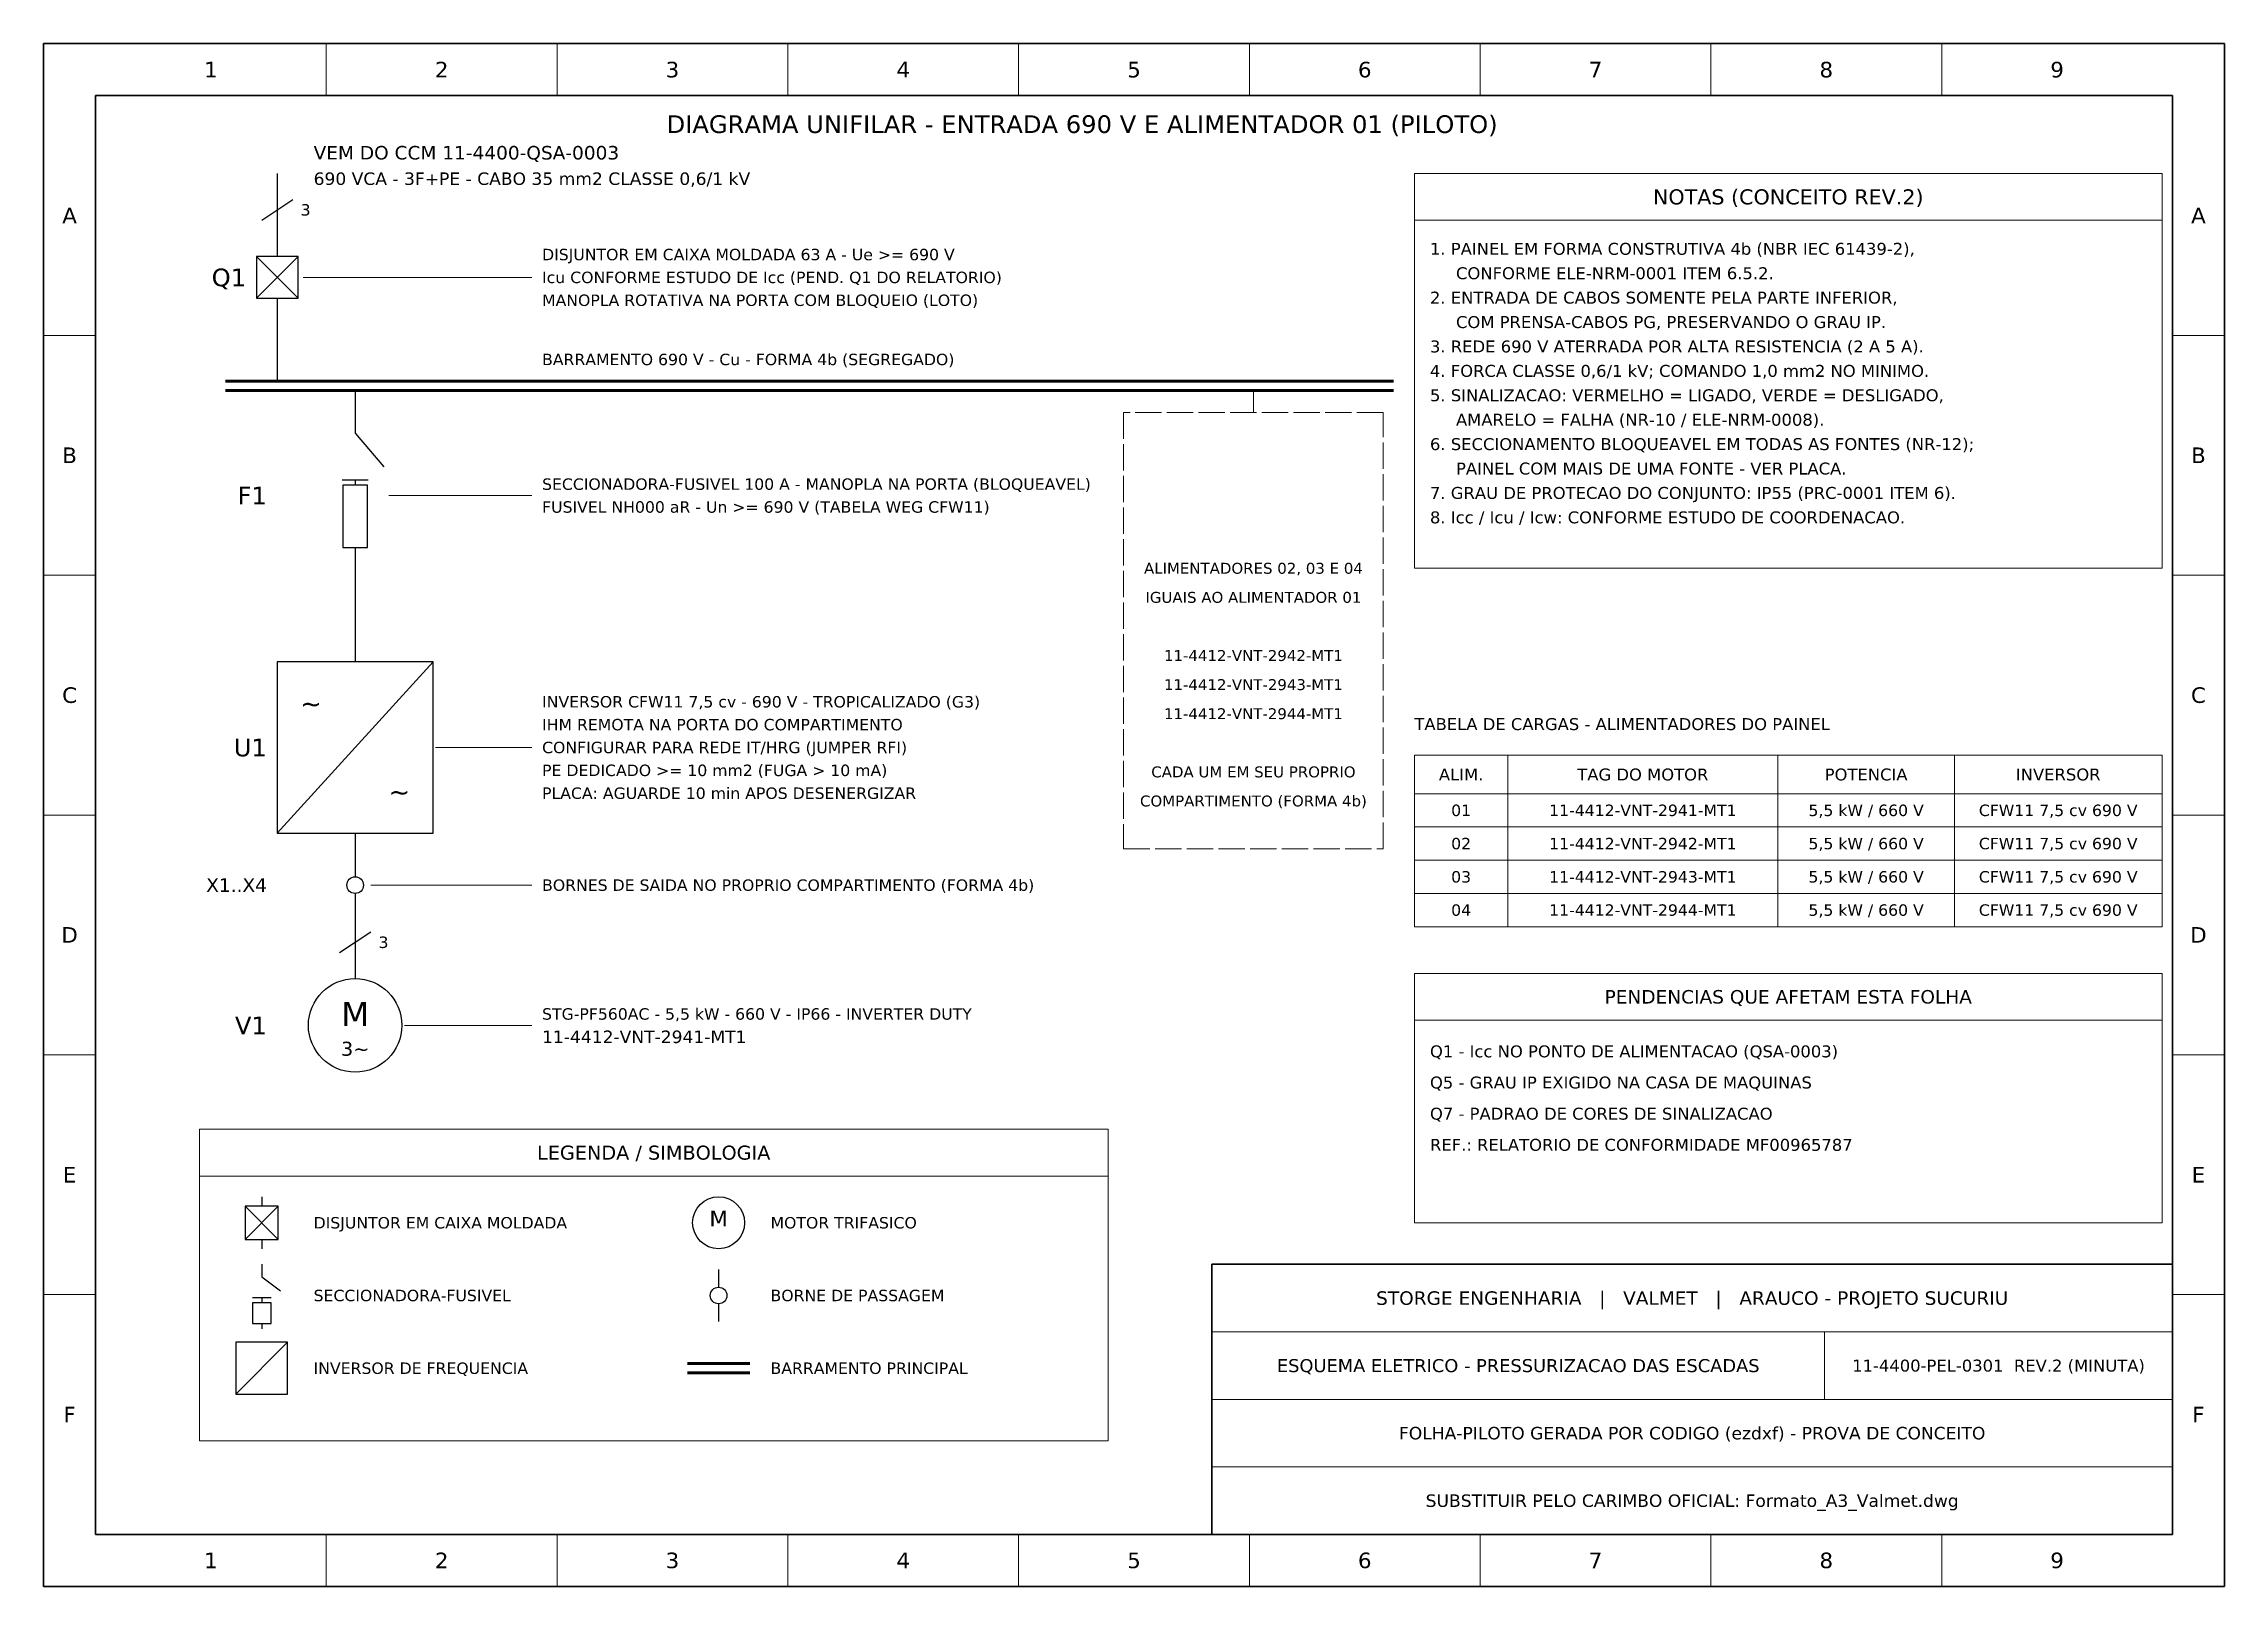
# Model space of a CAD drawing. Header units: millimetres. Extents: x 0 to 420, y 0 to 297.
import ezdxf
from ezdxf.enums import TextEntityAlignment as Align

# ---------------------------------------------------------------- set-up
doc = ezdxf.new("R2010")
doc.units = ezdxf.units.MM
doc.header["$LTSCALE"] = 4
doc.linetypes.add('DASHED', pattern=[1.524, 1.27, -0.254])
for name, color, linetype in [('CARIMBO', 7, 'Continuous'), ('ESQUEMA', 7, 'Continuous'), ('FANTASMA', 8, 'Continuous'), ('MOLDURA', 8, 'Continuous'), ('NOTAS', 7, 'Continuous'), ('TAGS', 1, 'Continuous'), ('TEXTO', 7, 'Continuous')]:
    doc.layers.add(name, color=color, linetype=linetype)
doc.styles.add('TXT', font='DejaVuSans.ttf')

msp = doc.modelspace()

# ---------------------------------------------------------------- linework, layer by layer
at = {"layer": 'CARIMBO', "lineweight": 18}
for p, q in [((225, 49), (410, 49)), ((343, 36), (343, 49)), ((225, 36), (410, 36)), ((225, 23), (410, 23))]:
    msp.add_line(p, q, dxfattribs=at)
at = {"layer": 'CARIMBO', "lineweight": 35}
msp.add_lwpolyline([(225, 10), (410, 10), (410, 62), (225, 62)], close=True, dxfattribs=at)
at = {"layer": 'ESQUEMA', "lineweight": 25}
for p, q in [((45, 272), (45, 256)), ((42, 263), (48, 267)), ((41, 248), (49, 256)), ((41, 256), (49, 248)), ((45, 248), (45, 232)), ((60, 230.2), (60, 222)), ((60, 222), (65.5, 215.5)), ((57.5, 213), (62.5, 213)), ((60, 213), (60, 212)), ((60, 200), (60, 178)), ((60, 145), (60, 136.6)), ((60, 133.4), (60, 117)), ((57, 122), (63, 126)), ((38.8, 66.8), (45.2, 73.2)), ((38.8, 73.2), (45.2, 66.8)), ((42, 75), (42, 73.2)), ((42, 66.8), (42, 65)), ((42, 62), (42, 59.6)), ((42, 59.6), (45.6, 56.9)), ((130, 61), (130, 57.6)), ((40.2, 55.6), (43.8, 55.6)), ((42, 55.6), (42, 54.6)), ((42, 50.6), (42, 49.6)), ((130, 54.4), (130, 51))]:
    msp.add_line(p, q, dxfattribs=at)
at = {"layer": 'ESQUEMA', "lineweight": 13}
for p, q in [((50, 252), (94, 252)), ((66.5, 210), (94, 210)), ((75.5, 161.5), (94, 161.5)), ((63, 135), (94, 135)), ((69.5, 108), (94, 108)), ((37, 37), (47, 47))]:
    msp.add_line(p, q, dxfattribs=at)
at = {"layer": 'ESQUEMA', "lineweight": 60}
for p, q in [((35, 232), (260, 232)), ((35, 230.2), (260, 230.2)), ((124, 42.9), (136, 42.9)), ((124, 41.1), (136, 41.1))]:
    msp.add_line(p, q, dxfattribs=at)
at = {"layer": 'ESQUEMA', "lineweight": 18}
msp.add_line((45, 145), (75, 178), dxfattribs=at)
at = {"layer": 'ESQUEMA', "lineweight": 25}
for points in [[(41, 248), (49, 248), (49, 256), (41, 256)], [(57.6, 200), (62.4, 200), (62.4, 212), (57.6, 212)], [(45, 145), (75, 145), (75, 178), (45, 178)], [(38.8, 66.8), (45.2, 66.8), (45.2, 73.2), (38.8, 73.2)], [(40.2, 50.6), (43.8, 50.6), (43.8, 54.6), (40.2, 54.6)], [(37, 37), (47, 37), (47, 47), (37, 47)]]:
    msp.add_lwpolyline(points, close=True, dxfattribs=at)
for centre, radius in [((60, 135), 1.6), ((60, 108), 9), ((130, 70), 5), ((130, 56), 1.6)]:
    msp.add_circle(centre, radius, dxfattribs=at)
at = {"layer": 'FANTASMA', "linetype": 'DASHED', "lineweight": 13}
msp.add_line((233, 230.2), (233, 226), dxfattribs=at)
msp.add_lwpolyline([(208, 142), (258, 142), (258, 226), (208, 226)], close=True, dxfattribs=at)
at = {"layer": 'MOLDURA', "lineweight": 18}
for p, q in [((54.44, 287), (54.44, 297)), ((98.89, 287), (98.89, 297)), ((143.33, 287), (143.33, 297)), ((187.78, 287), (187.78, 297)), ((232.22, 287), (232.22, 297)), ((276.67, 287), (276.67, 297)), ((321.11, 287), (321.11, 297)), ((365.56, 287), (365.56, 297)), ((264, 263), (408, 263)), ((0, 240.83), (10, 240.83)), ((410, 240.83), (420, 240.83)), ((0, 194.67), (10, 194.67)), ((410, 194.67), (420, 194.67)), ((282, 127), (282, 160)), ((334, 127), (334, 160)), ((368, 127), (368, 160)), ((264, 152.6), (408, 152.6)), ((0, 148.5), (10, 148.5)), ((410, 148.5), (420, 148.5)), ((264, 146.2), (408, 146.2)), ((264, 139.8), (408, 139.8)), ((264, 133.4), (408, 133.4)), ((264, 109), (408, 109)), ((0, 102.33), (10, 102.33)), ((410, 102.33), (420, 102.33)), ((30, 79), (205, 79)), ((0, 56.17), (10, 56.17)), ((410, 56.17), (420, 56.17)), ((54.44, 0), (54.44, 10)), ((98.89, 0), (98.89, 10)), ((143.33, 0), (143.33, 10)), ((187.78, 0), (187.78, 10)), ((232.22, 0), (232.22, 10)), ((276.67, 0), (276.67, 10)), ((321.11, 0), (321.11, 10)), ((365.56, 0), (365.56, 10))]:
    msp.add_line(p, q, dxfattribs=at)
at = {"layer": 'MOLDURA', "lineweight": 35}
for points in [[(0, 0), (420, 0), (420, 297), (0, 297)], [(10, 10), (410, 10), (410, 287), (10, 287)]]:
    msp.add_lwpolyline(points, close=True, dxfattribs=at)
at = {"layer": 'MOLDURA', "lineweight": 18}
for points in [[(264, 196), (408, 196), (408, 272), (264, 272)], [(264, 127), (408, 127), (408, 160), (264, 160)], [(264, 70), (408, 70), (408, 118), (264, 118)], [(30, 28), (205, 28), (205, 88), (30, 88)]]:
    msp.add_lwpolyline(points, close=True, dxfattribs=at)

# ---------------------------------------------------------------- texts
at = {"layer": 'CARIMBO', "style": 'TXT'}
for s, height, p in [('STORGE ENGENHARIA   |   VALMET   |   ARAUCO - PROJETO SUCURIU', 2.6, (317.5, 55.5)), ('ESQUEMA ELETRICO - PRESSURIZACAO DAS ESCADAS', 2.5, (284, 42.5)), ('11-4400-PEL-0301  REV.2 (MINUTA)', 2.3, (376.5, 42.5)), ('FOLHA-PILOTO GERADA POR CODIGO (ezdxf) - PROVA DE CONCEITO', 2.4, (317.5, 29.5)), ('SUBSTITUIR PELO CARIMBO OFICIAL: Formato_A3_Valmet.dwg', 2.4, (317.5, 16.5))]:
    msp.add_text(s, height=height, dxfattribs=at).set_placement(p, align=Align.MIDDLE_CENTER)
at = {"layer": 'ESQUEMA', "style": 'TXT'}
for s, height, p in [('~', 3.6, (51.5, 170)), ('~', 3.6, (68.5, 153)), ('M', 4.6, (60, 110.2)), ('3~', 2.7, (60, 103.5)), ('M', 3, (130, 70.8))]:
    msp.add_text(s, height=height, dxfattribs=at).set_placement(p, align=Align.MIDDLE_CENTER)
at = {"layer": 'FANTASMA', "style": 'TXT'}
for s, p in [('ALIMENTADORES 02, 03 E 04', (233, 196)), ('IGUAIS AO ALIMENTADOR 01', (233, 190.4)), ('11-4412-VNT-2942-MT1', (233, 179.2)), ('11-4412-VNT-2943-MT1', (233, 173.6)), ('11-4412-VNT-2944-MT1', (233, 168)), ('CADA UM EM SEU PROPRIO', (233, 156.8)), ('COMPARTIMENTO (FORMA 4b)', (233, 151.2))]:
    msp.add_text(s, height=2.1, dxfattribs=at).set_placement(p, align=Align.MIDDLE_CENTER)
at = {"layer": 'MOLDURA', "style": 'TXT'}
for s, p in [('1', (32.22, 292)), ('2', (76.67, 292)), ('3', (121.11, 292)), ('4', (165.56, 292)), ('5', (210, 292)), ('6', (254.44, 292)), ('7', (298.89, 292)), ('8', (343.33, 292)), ('9', (387.78, 292)), ('A', (5, 263.92)), ('A', (415, 263.92)), ('B', (5, 217.75)), ('B', (415, 217.75)), ('C', (5, 171.58)), ('C', (415, 171.58)), ('D', (5, 125.42)), ('D', (415, 125.42)), ('E', (5, 79.25)), ('E', (415, 79.25)), ('F', (5, 33.08)), ('F', (415, 33.08)), ('1', (32.22, 5)), ('2', (76.67, 5)), ('3', (121.11, 5)), ('4', (165.56, 5)), ('5', (210, 5)), ('6', (254.44, 5)), ('7', (298.89, 5)), ('8', (343.33, 5)), ('9', (387.78, 5))]:
    msp.add_text(s, height=3, dxfattribs=at).set_placement(p, align=Align.MIDDLE_CENTER)
at = {"layer": 'NOTAS', "style": 'TXT'}
msp.add_text('NOTAS (CONCEITO REV.2)', height=2.9, dxfattribs=at).set_placement((336, 267.5), align=Align.MIDDLE_CENTER)
for s, p in [('1. PAINEL EM FORMA CONSTRUTIVA 4b (NBR IEC 61439-2),', (267, 257.5)), ('     CONFORME ELE-NRM-0001 ITEM 6.5.2.', (267, 252.8)), ('2. ENTRADA DE CABOS SOMENTE PELA PARTE INFERIOR,', (267, 248.1)), ('     COM PRENSA-CABOS PG, PRESERVANDO O GRAU IP.', (267, 243.4)), ('3. REDE 690 V ATERRADA POR ALTA RESISTENCIA (2 A 5 A).', (267, 238.7)), ('4. FORCA CLASSE 0,6/1 kV; COMANDO 1,0 mm2 NO MINIMO.', (267, 234)), ('5. SINALIZACAO: VERMELHO = LIGADO, VERDE = DESLIGADO,', (267, 229.3)), ('     AMARELO = FALHA (NR-10 / ELE-NRM-0008).', (267, 224.6)), ('6. SECCIONAMENTO BLOQUEAVEL EM TODAS AS FONTES (NR-12);', (267, 219.9)), ('     PAINEL COM MAIS DE UMA FONTE - VER PLACA.', (267, 215.2)), ('7. GRAU DE PROTECAO DO CONJUNTO: IP55 (PRC-0001 ITEM 6).', (267, 210.5)), ('8. Icc / Icu / Icw: CONFORME ESTUDO DE COORDENACAO.', (267, 205.8))]:
    msp.add_text(s, height=2.3, dxfattribs=at).set_placement(p, align=Align.MIDDLE_LEFT)
at = {"layer": 'TAGS', "style": 'TXT'}
for s, height, p in [('VEM DO CCM 11-4400-QSA-0003', 2.6, (52, 276)), ('11-4412-VNT-2941-MT1', 2.4, (96, 105.8)), ('Q1 - Icc NO PONTO DE ALIMENTACAO (QSA-0003)', 2.3, (267, 103)), ('Q5 - GRAU IP EXIGIDO NA CASA DE MAQUINAS', 2.3, (267, 97)), ('Q7 - PADRAO DE CORES DE SINALIZACAO', 2.3, (267, 91))]:
    msp.add_text(s, height=height, dxfattribs=at).set_placement(p, align=Align.MIDDLE_LEFT)
for s, height, p in [('Q1', 3.4, (39, 252)), ('F1', 3.4, (43, 210)), ('U1', 3.4, (43, 161.5)), ('X1..X4', 2.6, (43, 135)), ('V1', 3.4, (43, 108))]:
    msp.add_text(s, height=height, dxfattribs=at).set_placement(p, align=Align.MIDDLE_RIGHT)
for s, p in [('11-4412-VNT-2941-MT1', (308, 149.4)), ('11-4412-VNT-2942-MT1', (308, 143)), ('11-4412-VNT-2943-MT1', (308, 136.6)), ('11-4412-VNT-2944-MT1', (308, 130.2))]:
    msp.add_text(s, height=2.2, dxfattribs=at).set_placement(p, align=Align.MIDDLE_CENTER)
at = {"layer": 'TEXTO', "style": 'TXT'}
for s, height, p in [('DIAGRAMA UNIFILAR - ENTRADA 690 V E ALIMENTADOR 01 (PILOTO)', 3.4, (200, 281.5)), ('ALIM.', 2.3, (273, 156.3)), ('TAG DO MOTOR', 2.3, (308, 156.3)), ('POTENCIA', 2.3, (351, 156.3)), ('INVERSOR', 2.3, (388, 156.3)), ('01', 2.2, (273, 149.4)), ('5,5 kW / 660 V', 2.2, (351, 149.4)), ('CFW11 7,5 cv 690 V', 2.2, (388, 149.4)), ('02', 2.2, (273, 143)), ('5,5 kW / 660 V', 2.2, (351, 143)), ('CFW11 7,5 cv 690 V', 2.2, (388, 143)), ('03', 2.2, (273, 136.6)), ('5,5 kW / 660 V', 2.2, (351, 136.6)), ('CFW11 7,5 cv 690 V', 2.2, (388, 136.6)), ('04', 2.2, (273, 130.2)), ('5,5 kW / 660 V', 2.2, (351, 130.2)), ('CFW11 7,5 cv 690 V', 2.2, (388, 130.2)), ('PENDENCIAS QUE AFETAM ESTA FOLHA', 2.6, (336, 113.5)), ('LEGENDA / SIMBOLOGIA', 2.7, (117.5, 83.5))]:
    msp.add_text(s, height=height, dxfattribs=at).set_placement(p, align=Align.MIDDLE_CENTER)
for s, height, p in [('690 VCA - 3F+PE - CABO 35 mm2 CLASSE 0,6/1 kV', 2.4, (52, 271)), ('3', 2.2, (49.5, 265)), ('DISJUNTOR EM CAIXA MOLDADA 63 A - Ue >= 690 V', 2.2, (96, 256.4)), ('Icu CONFORME ESTUDO DE Icc (PEND. Q1 DO RELATORIO)', 2.2, (96, 252)), ('MANOPLA ROTATIVA NA PORTA COM BLOQUEIO (LOTO)', 2.2, (96, 247.6)), ('BARRAMENTO 690 V - Cu - FORMA 4b (SEGREGADO)', 2.2, (96, 236.2)), ('SECCIONADORA-FUSIVEL 100 A - MANOPLA NA PORTA (BLOQUEAVEL)', 2.2, (96, 212.2)), ('FUSIVEL NH000 aR - Un >= 690 V (TABELA WEG CFW11)', 2.2, (96, 207.8)), ('INVERSOR CFW11 7,5 cv - 690 V - TROPICALIZADO (G3)', 2.2, (96, 170.3)), ('IHM REMOTA NA PORTA DO COMPARTIMENTO', 2.2, (96, 165.9)), ('TABELA DE CARGAS - ALIMENTADORES DO PAINEL', 2.3, (264, 166)), ('CONFIGURAR PARA REDE IT/HRG (JUMPER RFI)', 2.2, (96, 161.5)), ('PE DEDICADO >= 10 mm2 (FUGA > 10 mA)', 2.2, (96, 157.1)), ('PLACA: AGUARDE 10 min APOS DESENERGIZAR', 2.2, (96, 152.7)), ('BORNES DE SAIDA NO PROPRIO COMPARTIMENTO (FORMA 4b)', 2.2, (96, 135)), ('3', 2.2, (64.5, 124)), ('STG-PF560AC - 5,5 kW - 660 V - IP66 - INVERTER DUTY', 2.2, (96, 110.2)), ('REF.: RELATORIO DE CONFORMIDADE MF00965787', 2.3, (267, 85)), ('DISJUNTOR EM CAIXA MOLDADA', 2.2, (52, 70)), ('MOTOR TRIFASICO', 2.2, (140, 70)), ('SECCIONADORA-FUSIVEL', 2.2, (52, 56)), ('BORNE DE PASSAGEM', 2.2, (140, 56)), ('INVERSOR DE FREQUENCIA', 2.2, (52, 42)), ('BARRAMENTO PRINCIPAL', 2.2, (140, 42))]:
    msp.add_text(s, height=height, dxfattribs=at).set_placement(p, align=Align.MIDDLE_LEFT)

doc.saveas('drawing.dxf')
